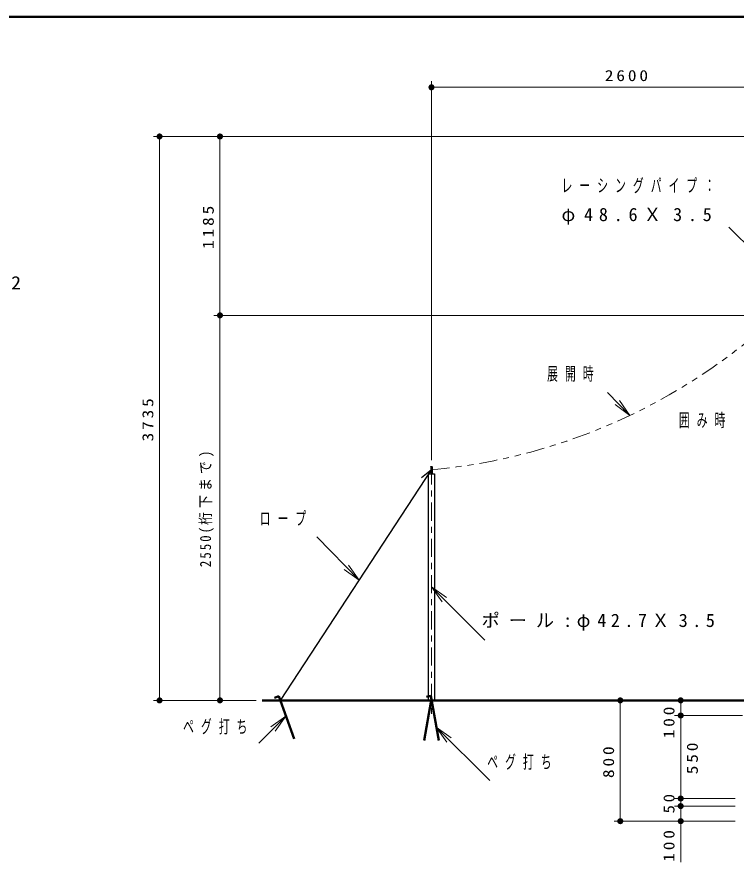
# Model space of a CAD drawing. Units: millimetres on the paper, scale 1:40. Extents: x -365 to 0, y 0 to 257.
# Drawn here: x -238 to -119, y 117 to 257 of the extents above; entities that cross this region are included whole.
import ezdxf

# ---------------------------------------------------------------- set-up
doc = ezdxf.new("R2010")
doc.units = ezdxf.units.MM
doc.linetypes.add('USER2', pattern=[6, 3, -1, 1, -1])
doc.linetypes.add('USER3', pattern=[8, 3, -1, 1, -1, 1, -1])
for name, color, linetype, lineweight in [('1_100', 7, 'Continuous', 25), ('1_40', 7, 'Continuous', 25), ('NAKAMURA図枠', 7, 'Continuous', 13)]:
    doc.layers.add(name, color=color, linetype=linetype, lineweight=lineweight)
doc.styles.add('ＭＳ ゴシック', font='')
doc.styles.get('ＭＳ ゴシック').set_extended_font_data('MS Gothic')

# ---------------------------------------------------------------- blocks, each defined once
blk = doc.blocks.new('filled_dot')
at = {"color": 0, "linetype": 'Continuous', "lineweight": -2, "const_width": 1.25}
blk.add_lwpolyline([(-0.625, 0, 1), (0.625, 0, 1)], format="xyb", close=True, dxfattribs=at)
blk = doc.blocks.new('open_arrow')
at = {"color": 0, "linetype": 'Continuous', "lineweight": -2}
blk.add_lwpolyline([(7.5, 1.25), (0, 0), (7.5, -1.25)], dxfattribs=at)

msp = doc.modelspace()

# ---------------------------------------------------------------- linework, layer by layer
at = {"layer": '1_40', "lineweight": 13}
for p, q in [((-169.395, 183.576), (-169.395, 246.341)), ((-169.395, 245.341), (-104.402, 245.341)), ((-60.402, 237.201), (-215.395, 237.201)), ((-214.395, 143.826), (-214.395, 237.201)), ((-204.395, 207.576), (-204.395, 237.201)), ((-107.342, 209.359), (-120.17, 222.187)), ((-106.365, 207.576), (-205.395, 207.576)), ((-204.395, 143.826), (-204.395, 207.576)), ((-140.261, 194.798), (-136.57, 191.007)), ((-136.57, 191.007), (-138.663, 193.156)), ((-138.304, 193.505), (-136.57, 191.007)), ((-136.57, 191.007), (-139.021, 192.807)), ((-181.37, 163.726), (-188.394, 170.906)), ((-169.402, 162.62), (-160.563, 153.781)), ((-198.427, 143.826), (-215.395, 143.826)), ((-138.152, 123.826), (-138.152, 143.826)), ((-128.152, 137.488), (-128.152, 143.826)), ((-193.514, 141.195), (-197.957, 136.751)), ((-117.902, 141.326), (-129.152, 141.326)), ((-128.152, 127.576), (-128.152, 141.326)), ((-168.597, 139.379), (-159.758, 130.54)), ((-119.152, 127.576), (-129.152, 127.576)), ((-128.152, 126.326), (-128.152, 127.576)), ((-119.152, 126.326), (-129.152, 126.326)), ((-128.152, 117.05), (-128.152, 126.326)), ((-119.152, 123.826), (-139.152, 123.826))]:
    msp.add_line(p, q, dxfattribs=at)
at = {"layer": '1_40'}
for p, q in [((-194.402, 143.826), (-169.402, 182.001)), ((-169.402, 182.001), (-171.048, 180.653)), ((-169.527, 182.526), (-169.477, 182.576)), ((-169.527, 182.526), (-169.527, 181.326)), ((-169.477, 182.576), (-169.327, 182.576)), ((-169.327, 182.576), (-169.277, 182.526)), ((-169.277, 182.526), (-169.277, 181.326)), ((-169.936, 181.326), (-169.936, 143.938)), ((-169.936, 181.326), (-168.869, 181.326)), ((-168.869, 181.326), (-168.869, 143.938)), ((-171.277, 143.938), (-167.527, 143.938)), ((-171.277, 143.938), (-171.277, 143.826)), ((-167.527, 143.826), (-171.277, 143.826)), ((-167.527, 143.938), (-167.527, 143.826))]:
    msp.add_line(p, q, dxfattribs=at)
at = {"layer": '1_40', "linetype": 'USER2', "lineweight": 13}
msp.add_line((-169.402, 182.576), (-169.402, 141.413), dxfattribs=at)
at = {"layer": '1_40', "lineweight": 50}
for p, q in [((-194.659, 144.531), (-195.364, 144.274)), ((-194.659, 144.531), (-192.094, 137.483)), ((-170.245, 144.436), (-169.506, 144.567)), ((-169.506, 144.567), (-168.204, 137.181)), ((-169.429, 143.826), (-170.6, 137.181))]:
    msp.add_line(p, q, dxfattribs=at)
at = {"layer": '1_40', "color": 1, "lineweight": 50}
msp.add_line((-197.427, 143.826), (-108.152, 143.826), dxfattribs=at)
at = {"layer": '1_40', "linetype": 'USER3', "lineweight": 13}
msp.add_arc((-178.357, 278.999), 97.411, 275.27471, 314.4412, dxfattribs=at)
at = {"layer": 'NAKAMURA図枠', "lineweight": 50}
msp.add_line((0, 257), (-365, 257), dxfattribs=at)

# ---------------------------------------------------------------- block references
at = {"layer": '1_40', "lineweight": 13, "xscale": 0.4, "yscale": 0.4}
msp.add_blockref('filled_dot', (-169.395, 245.341), dxfattribs=at)
at = {"layer": '1_40', "lineweight": 13}
for name, p, xscale, yscale, rotation in [('filled_dot', (-214.395, 237.201), 0.4, 0.4, 270), ('filled_dot', (-204.395, 237.201), 0.4, 0.4, 270), ('filled_dot', (-204.395, 207.576), 0.4, 0.4, 90), ('filled_dot', (-204.395, 207.576), 0.4, 0.4, 270), ('open_arrow', (-140.261, 194.798), 0.001, 0.001, 314.2), ('open_arrow', (-181.37, 163.726), 0.4, 0.4, 134.4), ('open_arrow', (-169.402, 162.62), 0.4, 0.4, 315), ('filled_dot', (-214.395, 143.826), 0.4, 0.4, 90), ('filled_dot', (-204.395, 143.826), 0.4, 0.4, 90), ('filled_dot', (-138.152, 143.826), 0.4, 0.4, 270), ('filled_dot', (-128.152, 143.826), 0.4, 0.4, 270), ('open_arrow', (-193.514, 141.195), 0.4, 0.4, 225), ('filled_dot', (-128.152, 141.326), 0.4, 0.4, 90), ('filled_dot', (-128.152, 141.326), 0.4, 0.4, 270), ('open_arrow', (-168.597, 139.379), 0.4, 0.4, 315), ('filled_dot', (-128.152, 127.576), 0.4, 0.4, 270), ('filled_dot', (-128.152, 127.576), 0.4, 0.4, 90), ('filled_dot', (-128.152, 126.326), 0.4, 0.4, 270), ('filled_dot', (-128.152, 126.326), 0.4, 0.4, 90), ('filled_dot', (-138.152, 123.826), 0.4, 0.4, 90), ('filled_dot', (-128.152, 123.826), 0.4, 0.4, 90)]:
    msp.add_blockref(name, p, dxfattribs=dict(at, xscale=xscale, yscale=yscale, rotation=rotation))

# ---------------------------------------------------------------- texts
at = {"layer": '1_100', "insert": (-278.486, 212.855), "char_height": 2.199, "attachment_point": 4, "style": 'ＭＳ ゴシック'}
msp.add_mtext('\\T1.5;\\W1.1;桁：□-150X75X3.2', dxfattribs=at)
at = {"layer": '1_40', "style": 'ＭＳ ゴシック'}
for s, insert, char_height, attachment_point in [('\\T1.33;\\W1.15;2600', (-136.899, 246.341), 1.833, 8), ('\\T1.64;\\W0.6;レーシングパイプ：', (-147.875, 228.987), 2.199, 4), ('\\T1.64;φ48.6Ｘ3.5', (-147.875, 223.987), 2.199, 4), ('\\T1.64;\\W0.6;展開時', (-150.268, 197.798), 2.199, 4), ('\\T1.64;\\W0.6;囲み時', (-128.459, 190.114), 2.199, 4), ('\\T1.64;\\W0.6;ロープ', (-197.823, 173.906), 2.199, 4), ('\\T1.5;ポール:φ42.7Ｘ3.5', (-161.107, 156.781), 2.199, 4), ('\\T1.64;\\W0.6;ペグ打ち', (-210.503, 139.401), 2.199, 4), ('\\T1.64;\\W0.6;ペグ打ち', (-160.17, 133.54), 2.199, 4)]:
    msp.add_mtext(s, dxfattribs=dict(at, insert=insert, char_height=char_height, attachment_point=attachment_point))
at = {"layer": '1_40', "char_height": 1.833, "rotation": 90, "style": 'ＭＳ ゴシック'}
for s, insert, attachment_point in [('\\T1.33;\\W1.15;1185', (-205.395, 222.388), 8), ('\\T1.33;\\W1.15;3735', (-215.395, 190.513), 8), ('\\T1.32;\\W0.85;2550(桁下まで)', (-205.395, 175.701), 8), ('\\T1.33;\\W1.15;100', (-129.152, 140.405), 8), ('\\T1.33;\\W1.15;800', (-139.152, 133.826), 8), ('\\T1.33;\\W1.15;550', (-127.152, 134.451), 2), ('\\T1.34;\\W1.1;50', (-129.152, 126.951), 8), ('\\T1.33;\\W1.15;100', (-129.152, 119.966), 8)]:
    msp.add_mtext(s, dxfattribs=dict(at, insert=insert, attachment_point=attachment_point))

doc.saveas('drawing.dxf')
